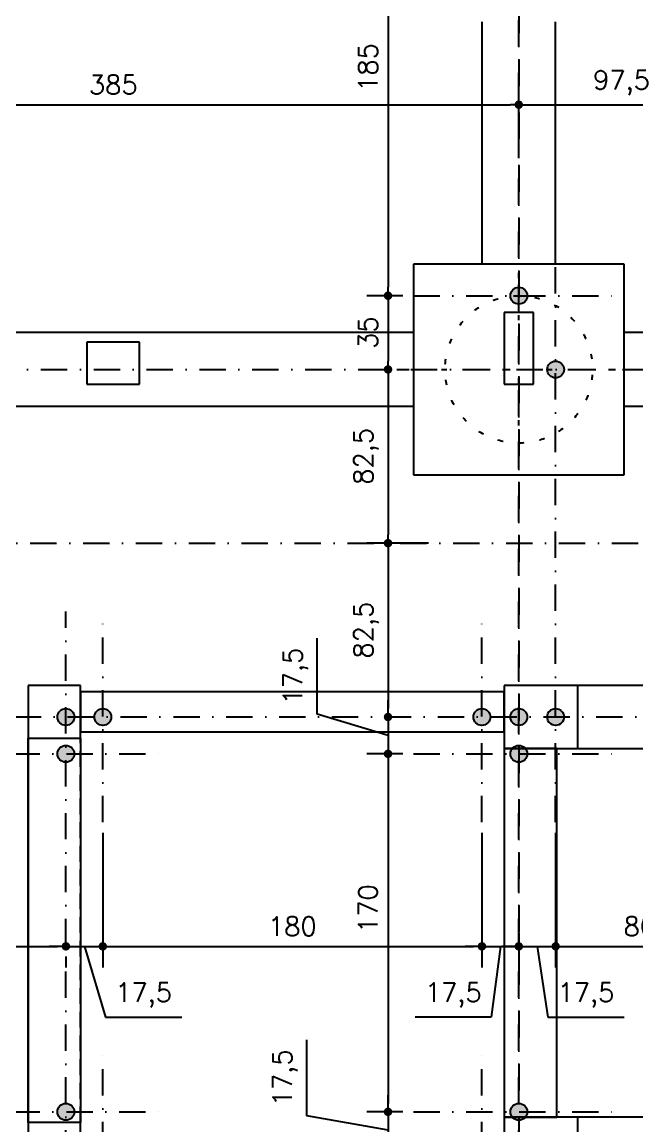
# Model space of a CAD drawing. Extents: x 26375 to 47400, y -1187 to 1911.
# Drawn here: x 29287 to 29578, y 356 to 881 of the extents above; entities that cross this region are included whole.
import ezdxf

# ---------------------------------------------------------------- set-up
doc = ezdxf.new("R2010")
doc.units = 0
doc.header["$LTSCALE"] = 25
for name, pattern in [('DASHDOT', [1, 0.5, -0.25, 0, -0.25]), ('ESTILO_TQS_0001', [0.44999999999999996, 0.3, -0.15]), ('ESTILO_TQS_0002', [0.4, 0.1, -0.3])]:
    doc.linetypes.add(name, pattern=pattern)
for name, color, linetype in [('COTA', 1, 'Continuous'), ('EIXO_AUXILIAR', 1, 'DASHDOT'), ('EIXOS', 1, 'DASHDOT'), ('FERRO', 4, 'Continuous'), ('H7', 1, 'Continuous'), ('PROJ', 252, 'Continuous')]:
    doc.layers.add(name, color=color, linetype=linetype)
doc.styles.add('COTA', font='romans.shx')
doc.dimstyles.new('forma', dxfattribs={"dimtxt": 1.8, "dimasz": 0.8, "dimexe": 2, "dimexo": 1, "dimgap": 1, "dimtad": 1, "dimdec": 1, "dimzin": 9, "dimtxsty": 'COTA', "dimblk1": 'DOT', "dimblk2": 'DOT', "dimsah": 1, "dimcen": 0, "dimdle": 1, "dimclrd": 256, "dimclre": 256, "dimclrt": 2, "dimadec": 0, "dimazin": 0, "dimtfac": 1, "dimtdec": 0, "dimtmove": 0, "dimatfit": 3, "dimfxl": 1, "dimtolj": 1, "dimtzin": 0, "dimarcsym": 0})

# ---------------------------------------------------------------- blocks, each defined once
blk = doc.blocks.new('GR-1409')
at = {"layer": 'H7'}
blk.add_hatch(color=256, dxfattribs=at).paths.add_polyline_path([(-4, 0, 1), (4, 0, 1)])
at = {"layer": 'FERRO', "linetype": 'Continuous'}
blk.add_circle((0, 0), 4, dxfattribs=at)
blk = doc.blocks.new('GR-0909')
at = {"layer": 'H7'}
blk.add_hatch(color=256, dxfattribs=at).paths.add_polyline_path([(4, 0, 1), (-4, 0, 1)])
at = {"layer": 'FERRO', "linetype": 'Continuous'}
blk.add_circle((0, 0), 4, dxfattribs=at)
blk = doc.blocks.new('PROJ-FUND')
at = {"layer": 'PROJ'}
for p, q in [((29504.88232900731, 880.6034011536199), (29504.88232900731, 765.5772621536203)), ((29539.88232900731, 765.5772621536203), (29539.88232900731, 880.6034011536199)), ((29529.38232900497, 742.577262153613), (29515.38232900497, 742.577262153613)), ((29515.38232900497, 742.577262153613), (29515.38232900497, 708.5772620405519)), ((29529.38232900497, 708.5772620405519), (29529.38232900497, 742.577262153613)), ((29472.38232900731, 733.0772621536203), (29187.38232900731, 733.0772621536203)), ((29342.38232901636, 728.577262153613), (29317.38232901636, 728.577262153613)), ((29317.38232901636, 728.577262153613), (29317.38232901636, 708.577262153613)), ((29342.38232901636, 708.577262153613), (29342.38232901636, 728.577262153613)), ((29627.38232900731, 733.0772621536203), (29572.38232900731, 733.0772621536203)), ((29317.38232901636, 708.577262153613), (29342.38232901636, 708.577262153613)), ((29515.38232900497, 708.5772620405519), (29529.38232900497, 708.5772620405519)), ((29187.38232900731, 698.0772621536203), (29472.38232900731, 698.0772621536203)), ((29572.38232900731, 698.0772621536203), (29637.38232900731, 698.0772621536203)), ((29515.38232900731, 562.5772621536203), (29314.38232900731, 562.5772621536203)), ((29314.38232900731, 562.5772621536203), (29314.38232900731, 543.5772621536184)), ((29515.38232900731, 562.5772621536184), (29314.38232900731, 562.5772621535984)), ((29515.38232900731, 543.5772621536203), (29515.38232900731, 562.5772621536184)), ((29637.38232900731, 565.5772621536203), (29550.38232900731, 565.5772621536203)), ((29289.38232900731, 540.5772621536203), (29289.38232900731, 358.0772621536203)), ((29289.38232900731, 540.5772621536203), (29314.38232900731, 540.5772621536203)), ((29289.38232900731, 358.0772621536203), (29289.38232900731, 540.5772621536203)), ((29314.38232900731, 543.5772621536184), (29515.38232900731, 543.5772621536203)), ((29314.38232900731, 540.5772621536203), (29314.38232900731, 358.0772621536203)), ((29540.38232900731, 535.5772621536203), (29515.38232900731, 535.5772621536203)), ((29515.38232900731, 535.5772621536203), (29515.38232900731, 360.5772621536203)), ((29540.38232900731, 360.5772621536203), (29540.38232900731, 535.5772621536203)), ((29540.38232900731, 360.5772621536203), (29540.38232900731, 535.5772621536203)), ((29550.38232900731, 535.5772621536203), (29627.38232900731, 535.5772621536203)), ((29314.38232900731, 358.0772621536203), (29289.38232900731, 358.0772621536203)), ((29515.38232900731, 360.5772621536203), (29540.38232900731, 360.5772621536203)), ((29627.38232900731, 360.5772621536203), (29550.38232900731, 360.5772621536203))]:
    blk.add_line(p, q, dxfattribs=at)
at = {"layer": 'PROJ', "linetype": 'Continuous'}
for p, q in [((29572.38232900731, 765.5772621536203), (29472.38232900731, 765.5772621536203)), ((29472.38232900731, 765.5772621536203), (29472.38232900731, 665.5772621536203)), ((29572.38232900731, 665.5772621536203), (29572.38232900731, 765.5772621536203)), ((29472.38232900731, 665.5772621536203), (29572.38232900731, 665.5772621536203)), ((29314.38232900731, 565.5772621536203), (29289.38232900731, 565.5772621536203)), ((29289.38232900731, 565.5772621536203), (29289.38232900731, 540.5772621536203)), ((29314.38232900731, 540.5772621536203), (29314.38232900731, 565.5772621536203)), ((29550.38232900731, 565.5772621536203), (29515.38232900731, 565.5772621536203)), ((29515.38232900731, 565.5772621536203), (29515.38232900731, 535.5772621536203)), ((29550.38232900731, 535.5772621536203), (29550.38232900731, 565.5772621536203)), ((29289.38232900731, 540.5772621536203), (29314.38232900731, 540.5772621536203)), ((29515.38232900731, 535.5772621536203), (29550.38232900731, 535.5772621536203)), ((29314.38232900731, 358.0772621536203), (29289.38232900731, 358.0772621536203)), ((29289.38232900731, 358.0772621536203), (29289.38232900731, 333.0772621536203)), ((29314.38232900731, 333.0772621536203), (29314.38232900731, 358.0772621536203)), ((29550.38232900731, 360.5772621536203), (29515.38232900731, 360.5772621536203)), ((29515.38232900731, 360.5772621536203), (29515.38232900731, 330.5772621536203)), ((29550.38232900731, 330.5772621536203), (29550.38232900731, 360.5772621536203))]:
    blk.add_line(p, q, dxfattribs=at)
at = {"layer": 'PROJ', "linetype": 'ESTILO_TQS_0002'}
for p, q in [((29522.38232900731, 668.9222621536203), (29522.38232900731, 762.2322621536202)), ((29475.72732900731, 715.5772621536203), (29569.03732900731, 715.5772621536203))]:
    blk.add_line(p, q, dxfattribs=at)
at = {"layer": 'PROJ', "linetype": 'ESTILO_TQS_0001'}
for p, q in [((29314.38232900731, 543.5772621536203), (29515.38232900731, 543.5772621536203)), ((29314.38232900731, 358.0772621536203), (29314.38232900731, 540.5772621536203)), ((29515.38232900731, 535.5772621536203), (29515.38232900731, 360.5772621536203))]:
    blk.add_line(p, q, dxfattribs=at)
at = {"layer": 'PROJ', "linetype": 'ESTILO_TQS_0002'}
blk.add_ellipse((29522.38232900731, 715.5772621536203), major_axis=(24.74873734152934, 24.74873734152934), ratio=0.9999999999999858, start_param=5.497787143782131, end_param=11.78097245096172, dxfattribs=at)
blk = doc.blocks.new('_Dot')
at = {"color": 0, "linetype": 'ByBlock', "lineweight": -2}
blk.add_line((-0.5, 0), (-1, 0), dxfattribs=at)
at = {"color": 0, "linetype": 'ByBlock', "const_width": 0.5}
blk.add_lwpolyline([(-0.25, 0, 1), (0.25, 0, 1)], format="xyb", close=True, dxfattribs=at)
blk = doc.blocks.new('*D883')
at = {"layer": 'COTA', "lineweight": -2, "transparency": 16777216}
for p, q in [((29522.38232901561, 832.1674849509476), (29522.38232901561, 851.2914694436881)), ((29619.88232900357, 820.5772620502232), (29619.88232900357, 851.2914694436881)), ((29526.38232901561, 841.2914694436881), (29615.88232900357, 841.2914694436881))]:
    blk.add_line(p, q, dxfattribs=at)
at = {"layer": 'Defpoints', "color": 0, "transparency": 16777216}
for p in [(29619.88232900357, 841.2914694436881), (29522.38232901561, 827.1674849509476), (29619.88232900357, 815.5772620502232)]:
    blk.add_point(p, dxfattribs=at)
at = {"layer": 'COTA', "lineweight": -2, "transparency": 16777216, "xscale": 4, "yscale": 4, "zscale": 4, "rotation": 180}
blk.add_blockref('_Dot', (29522.38232901561, 841.2914694436881), dxfattribs=at)
at = {"layer": 'COTA', "lineweight": -2, "transparency": 16777216, "xscale": 4, "yscale": 4, "zscale": 4}
blk.add_blockref('_Dot', (29619.88232900357, 841.2914694436881), dxfattribs=at)
at = {"layer": 'COTA', "color": 2, "transparency": 16777216, "insert": (29571.13232900959, 851.648612300831), "char_height": 9, "attachment_point": 5, "style": 'COTA'}
blk.add_mtext('\\A1;97,5 ', dxfattribs=at)
blk = doc.blocks.new('*D922')
at = {"layer": 'COTA', "lineweight": -2, "transparency": 16777216}
for p, q in [((29137.38232900731, 441.5813668604139), (29137.38232900731, 431.6655467054848)), ((29141.38232900731, 441.6655467054848), (29303.38232151061, 441.6655467054848)), ((29307.38232151061, 436.8020862717495), (29307.38232151061, 431.6655467054848))]:
    blk.add_line(p, q, dxfattribs=at)
at = {"layer": 'Defpoints', "color": 0, "transparency": 16777216}
for p in [(29137.38232900731, 446.5813668604139), (29307.38232151061, 441.8020862717495), (29307.38232151061, 441.6655467054848)]:
    blk.add_point(p, dxfattribs=at)
at = {"layer": 'COTA', "lineweight": -2, "transparency": 16777216, "xscale": 4, "yscale": 4, "zscale": 4, "rotation": 180}
blk.add_blockref('_Dot', (29137.38232900731, 441.6655467054848), dxfattribs=at)
at = {"layer": 'COTA', "lineweight": -2, "transparency": 16777216, "xscale": 4, "yscale": 4, "zscale": 4}
blk.add_blockref('_Dot', (29307.38232151061, 441.6655467054848), dxfattribs=at)
at = {"layer": 'COTA', "color": 2, "transparency": 16777216, "insert": (29215.84071794555, 451.1655467054848), "char_height": 9, "attachment_point": 5, "style": 'COTA'}
blk.add_mtext('\\A1;170 ', dxfattribs=at)
blk = doc.blocks.new('*D923')
at = {"layer": 'COTA', "lineweight": -2, "transparency": 16777216}
for p, q in [((29324.88232899916, 495.5772621368569), (29324.88232899916, 431.6655467054848)), ((29303.38232151061, 441.6655467054848), (29299.38232151061, 441.6655467054848)), ((29307.38232151061, 441.6655467054848), (29324.88232899916, 441.6655467054848)), ((29307.38232151061, 441.6655467054848), (29324.88232899916, 441.6655467054848)), ((29316.13232525488, 441.6655467054848), (29326.20375382631, 408.0941181340562)), ((29328.88232899916, 441.6655467054848), (29332.88232899916, 441.6655467054848)), ((29307.38232151061, 436.8020862717495), (29307.38232151061, 431.6655467054848)), ((29326.20375382631, 408.0941181340562), (29362.34661096917, 408.0941181340562))]:
    blk.add_line(p, q, dxfattribs=at)
at = {"layer": 'Defpoints', "color": 0, "transparency": 16777216}
for p in [(29324.88232899916, 500.5772621368569), (29307.38232151061, 441.8020862717495), (29324.88232899916, 441.6655467054848)]:
    blk.add_point(p, dxfattribs=at)
at = {"layer": 'COTA', "lineweight": -2, "transparency": 16777216, "xscale": 4, "yscale": 4, "zscale": 4}
blk.add_blockref('_Dot', (29307.38232151061, 441.6655467054848), dxfattribs=at)
at = {"layer": 'COTA', "lineweight": -2, "transparency": 16777216, "xscale": 4, "yscale": 4, "zscale": 4, "rotation": 180}
blk.add_blockref('_Dot', (29324.88232899916, 441.6655467054848), dxfattribs=at)
at = {"layer": 'COTA', "color": 2, "transparency": 16777216, "insert": (29344.27518239774, 418.451260991199), "char_height": 9, "attachment_point": 5, "style": 'COTA'}
blk.add_mtext('\\A1;17,5 ', dxfattribs=at)
blk = doc.blocks.new('*D924')
at = {"layer": 'COTA', "lineweight": -2, "transparency": 16777216}
for p, q in [((29324.88232899916, 495.5772621368569), (29324.88232899916, 431.6655467054848)), ((29504.88232900102, 495.5772886864419), (29504.88232900102, 431.6655467054848)), ((29328.88232899916, 441.6655467054848), (29500.88232900102, 441.6655467054848))]:
    blk.add_line(p, q, dxfattribs=at)
at = {"layer": 'Defpoints', "color": 0, "transparency": 16777216}
for p in [(29324.88232899916, 500.5772621368569), (29504.88232900102, 500.5772886864419), (29504.88232900102, 441.6655467054848)]:
    blk.add_point(p, dxfattribs=at)
at = {"layer": 'COTA', "lineweight": -2, "transparency": 16777216, "xscale": 4, "yscale": 4, "zscale": 4, "rotation": 180}
blk.add_blockref('_Dot', (29324.88232899916, 441.6655467054848), dxfattribs=at)
at = {"layer": 'COTA', "lineweight": -2, "transparency": 16777216, "xscale": 4, "yscale": 4, "zscale": 4}
blk.add_blockref('_Dot', (29504.88232900102, 441.6655467054848), dxfattribs=at)
at = {"layer": 'COTA', "color": 2, "transparency": 16777216, "insert": (29414.88232900009, 451.1655467054848), "char_height": 9, "attachment_point": 5, "style": 'COTA'}
blk.add_mtext('\\A1;180 ', dxfattribs=at)
blk = doc.blocks.new('*D925')
at = {"layer": 'COTA', "lineweight": -2, "transparency": 16777216}
for p, q in [((29504.88232900102, 495.5772886864419), (29504.88232900102, 431.6655467054848)), ((29522.38232901561, 448.0393934910139), (29522.38232901561, 431.6655467054848)), ((29500.88232900102, 441.6655467054848), (29496.88232900102, 441.6655467054848)), ((29504.88232900102, 441.6655467054848), (29522.38232901561, 441.6655467054848)), ((29504.88232900102, 441.6655467054848), (29522.38232901561, 441.6655467054848)), ((29513.63232900832, 441.6655467054848), (29509.35385969653, 408.0941181340564)), ((29526.38232901561, 441.6655467054848), (29530.38232901561, 441.6655467054848)), ((29509.35385969653, 408.0941181340564), (29473.21100255367, 408.0941181340564))]:
    blk.add_line(p, q, dxfattribs=at)
at = {"layer": 'Defpoints', "color": 0, "transparency": 16777216}
for p in [(29504.88232900102, 500.5772886864419), (29522.38232901561, 453.0393934910139), (29522.38232901561, 441.6655467054848)]:
    blk.add_point(p, dxfattribs=at)
at = {"layer": 'COTA', "lineweight": -2, "transparency": 16777216, "xscale": 4, "yscale": 4, "zscale": 4}
blk.add_blockref('_Dot', (29504.88232900102, 441.6655467054848), dxfattribs=at)
at = {"layer": 'COTA', "lineweight": -2, "transparency": 16777216, "xscale": 4, "yscale": 4, "zscale": 4, "rotation": 180}
blk.add_blockref('_Dot', (29522.38232901561, 441.6655467054848), dxfattribs=at)
at = {"layer": 'COTA', "color": 2, "transparency": 16777216, "insert": (29491.2824311251, 418.4512609911992), "char_height": 9, "attachment_point": 5, "style": 'COTA'}
blk.add_mtext('\\A1;17,5 ', dxfattribs=at)
blk = doc.blocks.new('*D926')
at = {"layer": 'COTA', "lineweight": -2, "transparency": 16777216}
for p, q in [((29539.88232900102, 495.5773353684893), (29539.88232900102, 431.6655467054848)), ((29522.38232901561, 448.0393934910139), (29522.38232901561, 431.6655467054848)), ((29518.38232901561, 441.6655467054848), (29514.38232901561, 441.6655467054848)), ((29522.38232901561, 441.6655467054848), (29539.88232900102, 441.6655467054848)), ((29522.38232901561, 441.6655467054848), (29539.88232900102, 441.6655467054848)), ((29531.13232900832, 441.6655467054848), (29536.20375757974, 408.0941181340562)), ((29543.88232900102, 441.6655467054848), (29547.88232900102, 441.6655467054848)), ((29536.20375757974, 408.0941181340562), (29572.3466147226, 408.0941181340562))]:
    blk.add_line(p, q, dxfattribs=at)
at = {"layer": 'Defpoints', "color": 0, "transparency": 16777216}
for p in [(29539.88232900102, 500.5773353684893), (29522.38232901561, 453.0393934910139), (29539.88232900102, 441.6655467054848)]:
    blk.add_point(p, dxfattribs=at)
at = {"layer": 'COTA', "lineweight": -2, "transparency": 16777216, "xscale": 4, "yscale": 4, "zscale": 4}
blk.add_blockref('_Dot', (29522.38232901561, 441.6655467054848), dxfattribs=at)
at = {"layer": 'COTA', "lineweight": -2, "transparency": 16777216, "xscale": 4, "yscale": 4, "zscale": 4, "rotation": 180}
blk.add_blockref('_Dot', (29539.88232900102, 441.6655467054848), dxfattribs=at)
at = {"layer": 'COTA', "color": 2, "transparency": 16777216, "insert": (29554.27518615117, 418.451260991199), "char_height": 9, "attachment_point": 5, "style": 'COTA'}
blk.add_mtext('\\A1;17,5 ', dxfattribs=at)
blk = doc.blocks.new('*D927')
at = {"layer": 'COTA', "lineweight": -2, "transparency": 16777216}
for p, q in [((29539.88232900102, 495.5773353684893), (29539.88232900102, 431.6655467054848)), ((29619.88232900357, 495.5773353694207), (29619.88232900357, 431.6655467054848)), ((29543.88232900102, 441.6655467054848), (29615.88232900357, 441.6655467054848))]:
    blk.add_line(p, q, dxfattribs=at)
at = {"layer": 'Defpoints', "color": 0, "transparency": 16777216}
for p in [(29539.88232900102, 500.5773353684893), (29619.88232900357, 500.5773353694207), (29619.88232900357, 441.6655467054848)]:
    blk.add_point(p, dxfattribs=at)
at = {"layer": 'COTA', "lineweight": -2, "transparency": 16777216, "xscale": 4, "yscale": 4, "zscale": 4, "rotation": 180}
blk.add_blockref('_Dot', (29539.88232900102, 441.6655467054848), dxfattribs=at)
at = {"layer": 'COTA', "lineweight": -2, "transparency": 16777216, "xscale": 4, "yscale": 4, "zscale": 4}
blk.add_blockref('_Dot', (29619.88232900357, 441.6655467054848), dxfattribs=at)
at = {"layer": 'COTA', "color": 2, "transparency": 16777216, "insert": (29579.8823290023, 451.1655467054848), "char_height": 9, "attachment_point": 5, "style": 'COTA'}
blk.add_mtext('\\A1;80 ', dxfattribs=at)
blk = doc.blocks.new('*D1068')
at = {"layer": 'COTA', "lineweight": -2, "transparency": 16777216}
for p, q in [((29137.38232900731, 815.9625710843904), (29137.38232900731, 851.2914694436881)), ((29522.38229030426, 815.9625371822835), (29522.38229030426, 851.2914694436881)), ((29141.38232900731, 841.2914694436881), (29518.38229030426, 841.2914694436881))]:
    blk.add_line(p, q, dxfattribs=at)
at = {"layer": 'Defpoints', "color": 0, "transparency": 16777216}
for p in [(29522.38229030426, 841.2914694436881), (29137.38232900731, 810.9625710843904), (29522.38229030426, 810.9625371822835)]:
    blk.add_point(p, dxfattribs=at)
at = {"layer": 'COTA', "lineweight": -2, "transparency": 16777216, "xscale": 4, "yscale": 4, "zscale": 4, "rotation": 180}
blk.add_blockref('_Dot', (29137.38232900731, 841.2914694436881), dxfattribs=at)
at = {"layer": 'COTA', "lineweight": -2, "transparency": 16777216, "xscale": 4, "yscale": 4, "zscale": 4}
blk.add_blockref('_Dot', (29522.38229030426, 841.2914694436881), dxfattribs=at)
at = {"layer": 'COTA', "color": 2, "transparency": 16777216, "insert": (29329.88230965579, 850.7914694436881), "char_height": 9, "attachment_point": 5, "style": 'COTA'}
blk.add_mtext('\\A1;385 ', dxfattribs=at)
blk = doc.blocks.new('*D1076')
at = {"layer": 'COTA', "lineweight": -2, "transparency": 16777216}
for p, q in [((29442.3823290093, 935.6034007577942), (29470.3070159935, 935.6034007577942)), ((29460.3070159935, 931.6034007577942), (29460.3070159935, 754.5773689543691)), ((29467.38232900733, 750.5773689543691), (29450.3070159935, 750.5773689543691))]:
    blk.add_line(p, q, dxfattribs=at)
at = {"layer": 'Defpoints', "color": 0, "transparency": 16777216}
for p in [(29437.3823290093, 935.6034007577941), (29460.3070159935, 750.5773689543691), (29472.38232900733, 750.5773689543691)]:
    blk.add_point(p, dxfattribs=at)
at = {"layer": 'COTA', "lineweight": -2, "transparency": 16777216, "xscale": 4, "yscale": 4, "zscale": 4}
for p, rotation in [((29460.3070159935, 935.6034007577942), 90), ((29460.3070159935, 750.5773689543691), 270)]:
    blk.add_blockref('_Dot', p, dxfattribs=dict(at, rotation=rotation))
at = {"layer": 'COTA', "color": 2, "transparency": 16777216, "insert": (29450.80701599349, 858.9572580731733), "char_height": 9, "attachment_point": 5, "rotation": 90, "style": 'COTA'}
blk.add_mtext('\\A1;185 ', dxfattribs=at)
blk = doc.blocks.new('*D1077')
at = {"layer": 'COTA', "lineweight": -2, "transparency": 16777216}
for p, q in [((29467.38232900733, 750.5773689543691), (29450.30701599352, 750.5773689543691)), ((29460.30701599352, 746.5773689543691), (29460.30701599352, 719.5772909577983)), ((29465.30699314035, 715.5772909577983), (29470.30701599352, 715.5772909577983))]:
    blk.add_line(p, q, dxfattribs=at)
at = {"layer": 'Defpoints', "color": 0, "transparency": 16777216}
for p in [(29472.38232900733, 750.5773689543691), (29460.30699314035, 715.5772909577983), (29460.30701599352, 715.5772909577983)]:
    blk.add_point(p, dxfattribs=at)
at = {"layer": 'COTA', "lineweight": -2, "transparency": 16777216, "xscale": 4, "yscale": 4, "zscale": 4}
for p, rotation in [((29460.30701599352, 750.5773689543691), 90), ((29460.30701599352, 715.5772909577983), 270)]:
    blk.add_blockref('_Dot', p, dxfattribs=dict(at, rotation=rotation))
at = {"layer": 'COTA', "color": 2, "transparency": 16777216, "insert": (29450.80701599351, 733.0773299560751), "char_height": 9, "attachment_point": 5, "rotation": 90, "style": 'COTA'}
blk.add_mtext('\\A1;35 ', dxfattribs=at)
blk = doc.blocks.new('*D1078')
at = {"layer": 'COTA', "lineweight": -2, "transparency": 16777216}
for p, q in [((29465.30699314035, 715.5772909577983), (29470.30701599355, 715.5772909577983)), ((29460.30701599355, 711.5772909577983), (29460.30701599355, 637.0954966153301)), ((29479.55532764601, 633.0954966153301), (29450.30701599355, 633.0954966153301))]:
    blk.add_line(p, q, dxfattribs=at)
at = {"layer": 'Defpoints', "color": 0, "transparency": 16777216}
for p in [(29460.30699314035, 715.5772909577983), (29460.30701599355, 633.0954966153301), (29484.55532764601, 633.0954966153301)]:
    blk.add_point(p, dxfattribs=at)
at = {"layer": 'COTA', "lineweight": -2, "transparency": 16777216, "xscale": 4, "yscale": 4, "zscale": 4}
for p, rotation in [((29460.30701599355, 715.5772909577983), 90), ((29460.30701599355, 633.0954966153301), 270)]:
    blk.add_blockref('_Dot', p, dxfattribs=dict(at, rotation=rotation))
at = {"layer": 'COTA', "color": 2, "transparency": 16777216, "insert": (29449.9498731364, 674.3363937865556), "char_height": 9, "attachment_point": 5, "rotation": 90, "style": 'COTA'}
blk.add_mtext('\\A1;82,5 ', dxfattribs=at)
blk = doc.blocks.new('*D1079')
at = {"layer": 'COTA', "lineweight": -2, "transparency": 16777216}
for p, q in [((29479.51810521727, 633.0954966153301), (29450.30701599363, 633.0954966153301)), ((29460.30701599363, 629.0954966153301), (29460.30701599363, 554.5772204404332)), ((29465.30694607093, 550.5772204404332), (29470.30701599363, 550.5772204404332))]:
    blk.add_line(p, q, dxfattribs=at)
at = {"layer": 'Defpoints', "color": 0, "transparency": 16777216}
for p in [(29484.51810521727, 633.0954966153301), (29460.30694607093, 550.5772204404332), (29460.30701599363, 550.5772204404332)]:
    blk.add_point(p, dxfattribs=at)
at = {"layer": 'COTA', "lineweight": -2, "transparency": 16777216, "xscale": 4, "yscale": 4, "zscale": 4}
for p, rotation in [((29460.30701599363, 633.0954966153301), 90), ((29460.30701599363, 550.5772204404332), 270)]:
    blk.add_blockref('_Dot', p, dxfattribs=dict(at, rotation=rotation))
at = {"layer": 'COTA', "color": 2, "transparency": 16777216, "insert": (29449.94987313648, 591.8363585278731), "char_height": 9, "attachment_point": 5, "rotation": 90, "style": 'COTA'}
blk.add_mtext('\\A1;82,5 ', dxfattribs=at)
blk = doc.blocks.new('*D1080')
at = {"layer": 'COTA', "lineweight": -2, "transparency": 16777216}
for p, q in [((29426.73558742218, 551.8987232674883), (29426.73558742218, 588.0415804103454)), ((29460.3070159936, 554.5772204404332), (29460.3070159936, 558.5772204404332)), ((29460.3070159936, 541.8272946960599), (29426.73558742218, 551.8987232674883)), ((29460.3070159936, 550.5772204404332), (29460.3070159936, 533.0773689516866)), ((29460.3070159936, 550.5772204404332), (29460.3070159936, 533.0773689516866)), ((29465.30694607093, 550.5772204404332), (29470.3070159936, 550.5772204404332)), ((29467.38232899211, 533.0773689516866), (29450.3070159936, 533.0773689516866)), ((29460.3070159936, 529.0773689516866), (29460.3070159936, 525.0773689516866))]:
    blk.add_line(p, q, dxfattribs=at)
at = {"layer": 'Defpoints', "color": 0, "transparency": 16777216}
for p in [(29460.30694607093, 550.5772204404332), (29460.3070159936, 533.0773689516866), (29472.38232899211, 533.0773689516866)]:
    blk.add_point(p, dxfattribs=at)
at = {"layer": 'COTA', "lineweight": -2, "transparency": 16777216, "xscale": 4, "yscale": 4, "zscale": 4}
for p, rotation in [((29460.3070159936, 550.5772204404332), 270), ((29460.3070159936, 533.0773689516866), 90)]:
    blk.add_blockref('_Dot', p, dxfattribs=dict(at, rotation=rotation))
at = {"layer": 'COTA', "color": 2, "transparency": 16777216, "insert": (29416.37844456503, 569.9701518389085), "char_height": 9, "attachment_point": 5, "rotation": 90, "style": 'COTA'}
blk.add_mtext('\\A1;17,5 ', dxfattribs=at)
blk = doc.blocks.new('*D1081')
at = {"layer": 'COTA', "lineweight": -2, "transparency": 16777216}
for p, q in [((29467.38232899211, 533.0773689516866), (29450.30701599365, 533.0773689516866)), ((29460.30701599365, 529.0773689516866), (29460.30701599365, 367.0773689497129)), ((29467.38232899139, 363.0773689497129), (29450.30701599365, 363.0773689497129))]:
    blk.add_line(p, q, dxfattribs=at)
at = {"layer": 'Defpoints', "color": 0, "transparency": 16777216}
for p in [(29472.38232899211, 533.0773689516866), (29460.30701599365, 363.0773689497129), (29472.38232899139, 363.0773689497129)]:
    blk.add_point(p, dxfattribs=at)
at = {"layer": 'COTA', "lineweight": -2, "transparency": 16777216, "xscale": 4, "yscale": 4, "zscale": 4}
for p, rotation in [((29460.30701599365, 533.0773689516866), 90), ((29460.30701599365, 363.0773689497129), 270)]:
    blk.add_blockref('_Dot', p, dxfattribs=dict(at, rotation=rotation))
at = {"layer": 'COTA', "color": 2, "transparency": 16777216, "insert": (29450.80701599363, 459.586483417454), "char_height": 9, "attachment_point": 5, "rotation": 90, "style": 'COTA'}
blk.add_mtext('\\A1;170 ', dxfattribs=at)
blk = doc.blocks.new('*D1082')
at = {"layer": 'COTA', "lineweight": -2, "transparency": 16777216}
for p, q in [((29421.78954156366, 361.184424005722), (29421.78954156366, 397.3272811485792)), ((29460.30701599368, 367.0773689497129), (29460.30701599368, 371.0773689497129)), ((29467.38232899139, 363.0773689497129), (29450.30701599368, 363.0773689497129)), ((29460.30701599368, 363.0773689497129), (29460.30701599368, 345.5771933474454)), ((29460.30701599368, 363.0773689497129), (29460.30701599368, 345.5771933474454)), ((29460.30701599368, 354.3272811485791), (29421.78954156366, 361.184424005722)), ((29460.30701599368, 341.5771933474454), (29460.30701599368, 337.5771933474454)), ((29465.30673452733, 345.5771933474454), (29470.30701599368, 345.5771933474454))]:
    blk.add_line(p, q, dxfattribs=at)
at = {"layer": 'Defpoints', "color": 0, "transparency": 16777216}
for p in [(29472.38232899139, 363.0773689497129), (29460.30673452733, 345.5771933474454), (29460.30701599368, 345.5771933474454)]:
    blk.add_point(p, dxfattribs=at)
at = {"layer": 'COTA', "lineweight": -2, "transparency": 16777216, "xscale": 4, "yscale": 4, "zscale": 4}
for p, rotation in [((29460.30701599368, 363.0773689497129), 270), ((29460.30701599368, 345.5771933474454), 90)]:
    blk.add_blockref('_Dot', p, dxfattribs=dict(at, rotation=rotation))
at = {"layer": 'COTA', "color": 2, "transparency": 16777216, "insert": (29411.43239870651, 379.2558525771422), "char_height": 9, "attachment_point": 5, "rotation": 90, "style": 'COTA'}
blk.add_mtext('\\A1;17,5 ', dxfattribs=at)

msp = doc.modelspace()

# ---------------------------------------------------------------- linework, layer by layer
at = {"layer": 'EIXO_AUXILIAR', "color": 2}
for p, q in [((29522.38222026469, 15.57733878134513), (29522.38232901561, 1250.577266742267)), ((29539.88232900102, 500.5773353684893), (29539.88232900102, 815.5772620502232)), ((29472.38232898435, 750.5773689543689), (29572.3823290022, 750.5771553528716)), ((27889.8823289644, 715.5773689497128), (30042.38232899941, 715.5772620502221)), ((29307.38230112156, 15.577358512518), (29307.38232910584, 600.5772621509377)), ((29324.88232899916, 500.5772621368569), (29324.88232899916, 600.5772621368569)), ((29504.88232900102, 500.5772886864419), (29504.88232900102, 600.5772886864419)), ((28479.88232899137, 550.5773300979986), (30042.38232911805, 550.5771553370396)), ((29257.38225421554, 533.0773689518461), (29357.38225423339, 533.0771553503488)), ((29472.3823289921, 533.0773689516864), (29572.38232900994, 533.0771553501891)), ((29324.88232899916, 295.5772886855106), (29324.88232899916, 395.5772886855106)), ((29504.88232900102, 295.5773115583467), (29504.88232900102, 395.5773115583467)), ((29257.38232897607, 363.0773689497128), (29357.38232899391, 363.0771553482155)), ((29472.38232899137, 363.0773689497128), (29572.38232900922, 363.0771553482155))]:
    msp.add_line(p, q, dxfattribs=at)
at = {"layer": 'EIXOS'}
for p, q in [((29522.38232901561, 1665.843215585583), (29522.38232901561, -398.5389282828796)), ((27382.82120412679, 633.0954966153299), (31556.89173039228, 633.0954966153299))]:
    msp.add_line(p, q, dxfattribs=at)

# ---------------------------------------------------------------- block references
for name, p in [('GR-0909', (29522.38232899359, 750.5772620370617)), ('GR-1409', (29539.88232900102, 715.5772621489641)), ('GR-0909', (29307.38232910584, 550.5772621509377)), ('GR-1409', (29324.88232899916, 550.5772621368569)), ('GR-1409', (29504.88232900102, 550.5772621368569)), ('GR-0909', (29522.38232910657, 550.5772621509377)), ('GR-1409', (29539.88232900102, 550.5772621368569))]:
    msp.add_blockref(name, p)
at = {"rotation": 90}
for p in [(29307.3823290003, 533.0772621509377), (29522.38232900102, 533.0772621509377), (29307.3823290003, 363.0772621489641), (29522.3823290003, 363.0772621489641)]:
    msp.add_blockref('GR-1409', p, dxfattribs=at)
at = {"layer": 'COTA'}
msp.add_blockref('PROJ-FUND', (0, 0), dxfattribs=at)

# ---------------------------------------------------------------- dimensions: what is measured, and where the dimension line sits
for base, p1, p2, picture, middle in [((29460.3070159935, 750.5773689543691), (29437.38232900929, 935.6034007577937), (29472.38232900731, 750.5773689543689), '*D1076', (29460.30701599349, 858.9572580731733)), ((29460.30701599365, 363.0773689497129), (29472.3823289921, 533.0773689516864), (29472.38232899137, 363.0773689497128), '*D1081', (29460.30701599363, 459.586483417454)), ((29460.30701599368, 345.5771933474454), (29472.38232899137, 363.0773689497128), (29460.30673452732, 345.5771933474452), '*D1082', (29421.78954156365, 366.1844240057136))]:
    dim = msp.add_linear_dim(base=base, p1=p1, p2=p2, angle=90, dimstyle='forma', override={"dimscale": 5, "dimpost": ' ', "dimtmove": 1}, dxfattribs=at)
    dim.commit()
    dim.dimension.update_dxf_attribs({"geometry": picture, "text_midpoint": middle, "dimtype": 160})
for base, p1, p2, override, picture, middle in [((29522.38229030426, 841.2914694436881), (29137.38232900731, 810.9625710843904), (29522.38229030426, 810.9625371822835), {"dimscale": 5, "dimpost": ' '}, '*D1068', (29329.88230965579, 850.7914694436881)), ((29619.88232900357, 841.2914694436881), (29522.38232901561, 827.1674849509476), (29619.88232900357, 815.5772620502232), {"dimscale": 5, "dimpost": ' ', "dimtmove": 1}, '*D883', (29571.13232900959, 851.648612300831)), ((29324.88232899916, 441.6655467054848), (29307.38232151061, 441.8020862717495), (29324.88232899916, 500.5772621368569), {"dimscale": 5, "dimpost": ' ', "dimtmove": 1}, '*D923', (29331.20375382631, 418.451260991199)), ((29504.88232900102, 441.6655467054848), (29324.88232899916, 500.5772621368569), (29504.88232900102, 500.5772886864419), {"dimscale": 5, "dimpost": ' ', "dimtmove": 1}, '*D924', (29414.88232900009, 451.1655467054848)), ((29619.88232900357, 441.6655467054848), (29539.88232900102, 500.5773353684893), (29619.88232900357, 500.5773353694207), {"dimscale": 5, "dimpost": ' ', "dimtmove": 1}, '*D927', (29579.8823290023, 451.1655467054848))]:
    dim = msp.add_linear_dim(base=base, p1=p1, p2=p2, dimstyle='forma', override=override, dxfattribs=at)
    dim.commit()
    dim.dimension.update_dxf_attribs({"geometry": picture, "text_midpoint": middle})
for base, p1, p2, picture, middle in [((29460.30701599352, 715.5772909577983), (29472.38232900731, 750.5773689543689), (29460.30699314033, 715.577290957798), '*D1077', (29450.80701599351, 733.0773299560751)), ((29460.30701599355, 633.0954966153301), (29460.30699314033, 715.577290957798), (29484.555327646, 633.0954966153299), '*D1078', (29449.9498731364, 674.3363937865556)), ((29460.30701599363, 550.5772204404332), (29484.51810521726, 633.0954966153299), (29460.30694607092, 550.5772204404329), '*D1079', (29449.94987313648, 591.8363585278731)), ((29460.3070159936, 533.0773689516866), (29460.30694607092, 550.5772204404329), (29472.3823289921, 533.0773689516864), '*D1080', (29416.37844456503, 556.8987232674799))]:
    dim = msp.add_linear_dim(base=base, p1=p1, p2=p2, angle=90, dimstyle='forma', override={"dimscale": 5, "dimpost": ' ', "dimtmove": 1}, dxfattribs=at)
    dim.commit()
    dim.dimension.update_dxf_attribs({"geometry": picture, "text_midpoint": middle})
for base, p1, p2, picture, middle in [((29522.38232901561, 441.6655467054848), (29504.88232900102, 500.5772886864419), (29522.38232901561, 453.0393934910139), '*D925', (29504.35385969653, 408.0941181340564)), ((29539.88232900102, 441.6655467054848), (29522.38232901561, 453.0393934910139), (29539.88232900102, 500.5773353684893), '*D926', (29541.20375757974, 408.0941181340562)), ((29307.38232151061, 441.6655467054848), (29137.38232900731, 446.5813668604139), (29307.38232151061, 441.8020862717495), '*D922', (29215.84071794555, 441.6655467054848))]:
    dim = msp.add_linear_dim(base=base, p1=p1, p2=p2, dimstyle='forma', override={"dimscale": 5, "dimpost": ' ', "dimtmove": 1}, dxfattribs=at)
    dim.commit()
    dim.dimension.update_dxf_attribs({"geometry": picture, "text_midpoint": middle, "dimtype": 160})

doc.saveas('drawing.dxf')
